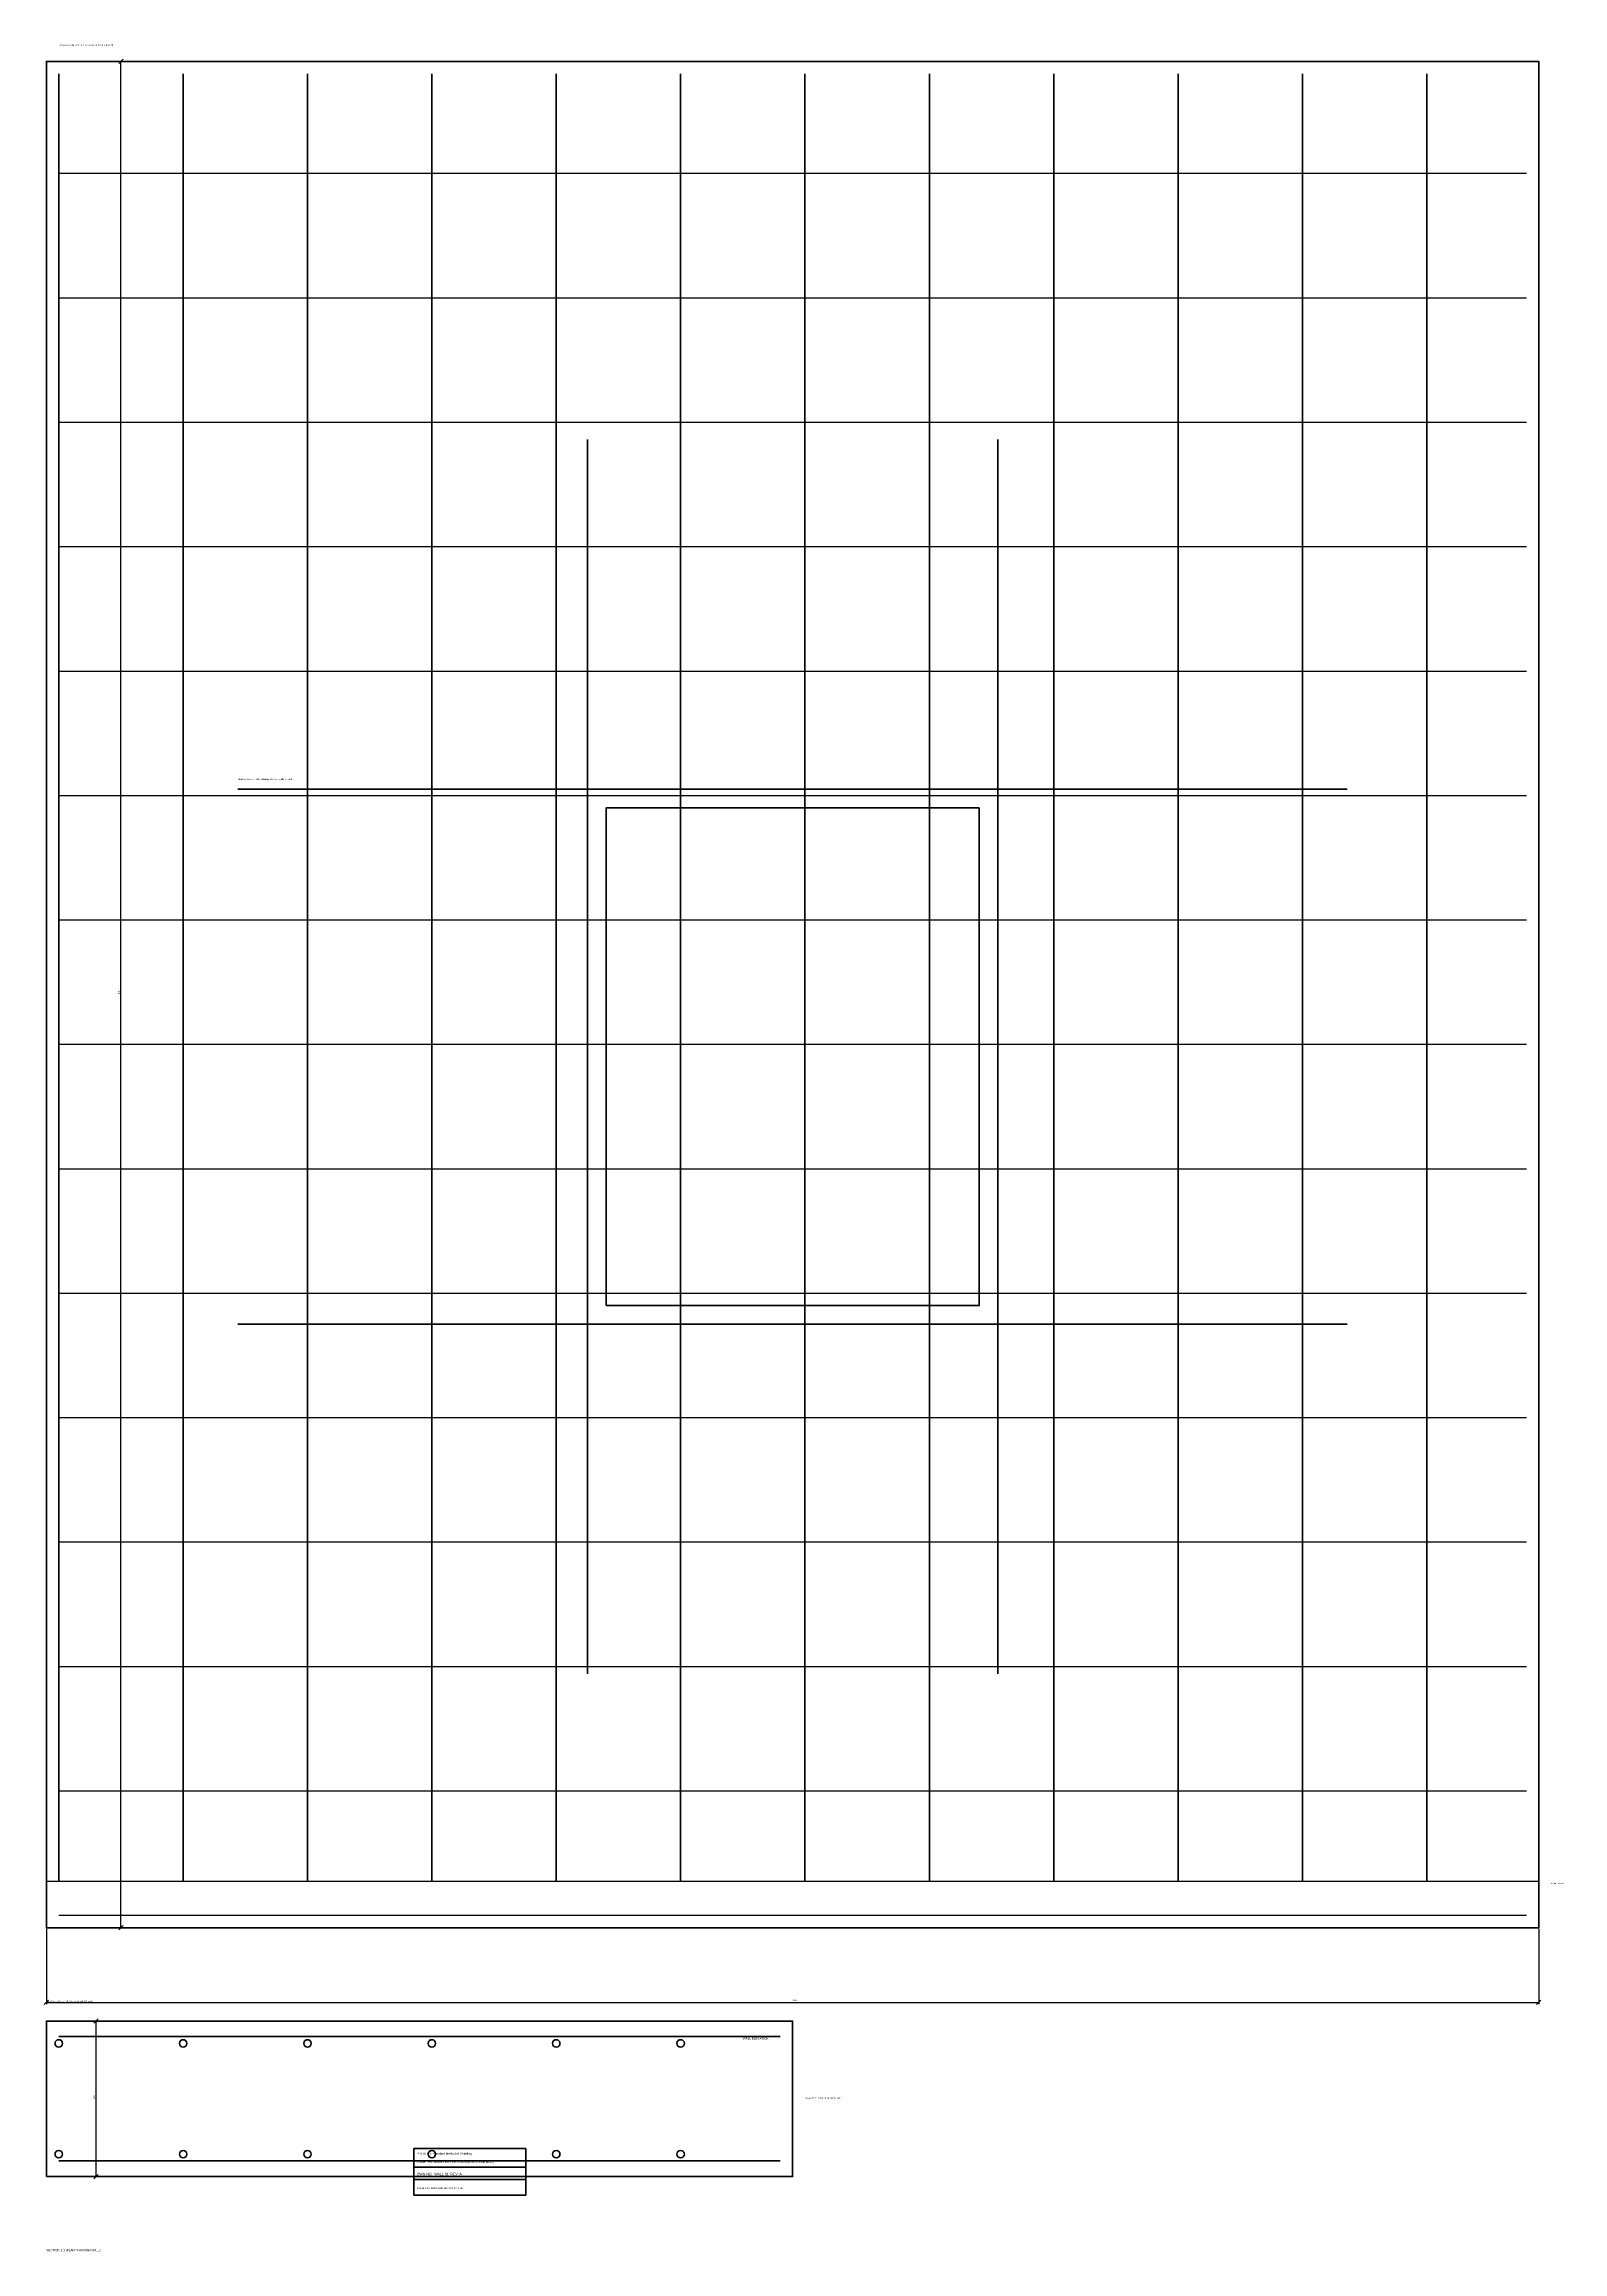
# Model space of a CAD drawing. Header units: millimetres. Extents: x 46 to 2489, y -71 to 3478.
import ezdxf

# ---------------------------------------------------------------- set-up
doc = ezdxf.new("R2010")
doc.units = ezdxf.units.MM
for name, color, linetype, lineweight in [('ANNOTATIONS', 7, 'Continuous', 25), ('BORDER_TITLE', 7, 'Continuous', 70), ('CENTRELINES', 2, 'Continuous', 25), ('CONCRETE', 4, 'Continuous', 35), ('DIMENSIONS', 2, 'Continuous', 25), ('HIDDEN', 8, 'Continuous', 25), ('REBAR_MAIN', 1, 'Continuous', 70)]:
    doc.layers.add(name, color=color, linetype=linetype, lineweight=lineweight)

msp = doc.modelspace()

# ---------------------------------------------------------------- linework, layer by layer
at = {"layer": 'BORDER_TITLE'}
for p, q in [((641, 65), (821, 65)), ((641, 45), (821, 45))]:
    msp.add_line(p, q, dxfattribs=at)
msp.add_lwpolyline([(641, 20), (821, 20), (821, 95), (641, 95), (641, 20)], dxfattribs=at)
at = {"layer": 'CENTRELINES'}
msp.add_line((50, 525), (2450, 525), dxfattribs=at)
at = {"layer": 'CONCRETE'}
for points in [[(50, 450), (2450, 450), (2450, 3450), (50, 3450)], [(950, 1450), (1550, 1450), (1550, 2250), (950, 2250)], [(50, 50), (1250, 50), (1250, 300), (50, 300)]]:
    msp.add_lwpolyline(points, close=True, dxfattribs=at)
at = {"layer": 'DIMENSIONS'}
for p, q in [((52, 3450), (173, 3450)), ((166.4645, 3446.4645), (173.5355, 3453.5355)), ((170, 450), (170, 3450)), ((50, 448), (50, 327)), ((52, 450), (173, 450)), ((166.4645, 446.4645), (173.5355, 453.5355)), ((2450, 448), (2450, 327)), ((46.4645, 326.4645), (53.5355, 333.5355)), ((50, 330), (2450, 330)), ((2446.4645, 326.4645), (2453.5355, 333.5355)), ((52, 300), (133, 300)), ((126.4645, 296.4645), (133.5355, 303.5355)), ((130, 50), (130, 300)), ((52, 50), (133, 50)), ((126.4645, 46.4645), (133.5355, 53.5355))]:
    msp.add_line(p, q, dxfattribs=at)
at = {"layer": 'HIDDEN'}
for p, q in [((70, 3270), (2430, 3270)), ((70, 3070), (2430, 3070)), ((70, 2870), (2430, 2870)), ((70, 2670), (2430, 2670)), ((70, 2470), (2430, 2470)), ((70, 2270), (2430, 2270)), ((70, 2070), (2430, 2070)), ((70, 1870), (2430, 1870)), ((70, 1670), (2430, 1670)), ((70, 1470), (2430, 1470)), ((70, 1270), (2430, 1270)), ((70, 1070), (2430, 1070)), ((70, 870), (2430, 870)), ((70, 670), (2430, 670)), ((70, 470), (2430, 470))]:
    msp.add_line(p, q, dxfattribs=at)
at = {"layer": 'REBAR_MAIN'}
for p, q in [((70, 525), (70, 3430)), ((270, 525), (270, 3430)), ((470, 525), (470, 3430)), ((670, 525), (670, 3430)), ((870, 525), (870, 3430)), ((1070, 525), (1070, 3430)), ((1270, 525), (1270, 3430)), ((1470, 525), (1470, 3430)), ((1670, 525), (1670, 3430)), ((1870, 525), (1870, 3430)), ((2070, 525), (2070, 3430)), ((2270, 525), (2270, 3430)), ((920, 858), (920, 2842)), ((1580, 858), (1580, 2842)), ((358, 2280), (2142, 2280)), ((358, 1420), (2142, 1420)), ((70, 275), (1230, 275)), ((70, 75), (1230, 75))]:
    msp.add_line(p, q, dxfattribs=at)
for centre in [(70, 264), (270, 264), (470, 264), (670, 264), (870, 264), (1070, 264), (70, 86), (270, 86), (470, 86), (670, 86), (870, 86), (1070, 86)]:
    msp.add_circle(centre, 6, dxfattribs=at)

# ---------------------------------------------------------------- texts
at = {"layer": 'ANNOTATIONS'}
for s, height, p in [('Compression lap 672mm + kicker above floor [Rule W26]', 2.5, (70, 3475)), ('Trimmers 2H16 each side, anchorage 592mm beyond [Rule W21]', 2.2, (358, 2295)), ('kicker 75mm', 2.5, (2470, 520)), ('Near Face (NF): H12@200 vert, H10@200 horiz', 2.5, (50, 330)), ('WALL ELEVATION', 3.5, (1170, 270)), ('Cover 20mm to horizontals [Rule W03]', 2.5, (1270, 175)), ('SECTION 1-1 (PLAN THROUGH WALL)', 3.5, (50, -70))]:
    msp.add_text(s, height=height, dxfattribs=at).set_placement(p)
at = {"layer": 'BORDER_TITLE'}
for s, height, p in [('TITLE:   RC Wall Elevation & Section (Model Detail MW1)', 3.5, (646, 72)), ('PROJECT: Standard Method of Detailing', 3.5, (646, 85)), ('DWG NO:  WALL-01  REV: A', 4, (646, 52)), ('SCALE: 1:20   DATE: 2026   BY: CAD Generator', 2.5, (646, 30))]:
    msp.add_text(s, height=height, dxfattribs=at).set_placement(p)
at = {"layer": 'DIMENSIONS'}
for s, p in [('3000', (168, 1950)), ('250', (128, 175))]:
    msp.add_text(s, height=2.5, rotation=90, dxfattribs=at).set_placement(p)
msp.add_text('2400', height=2.5, dxfattribs=at).set_placement((1250, 332))

doc.saveas('drawing.dxf')
